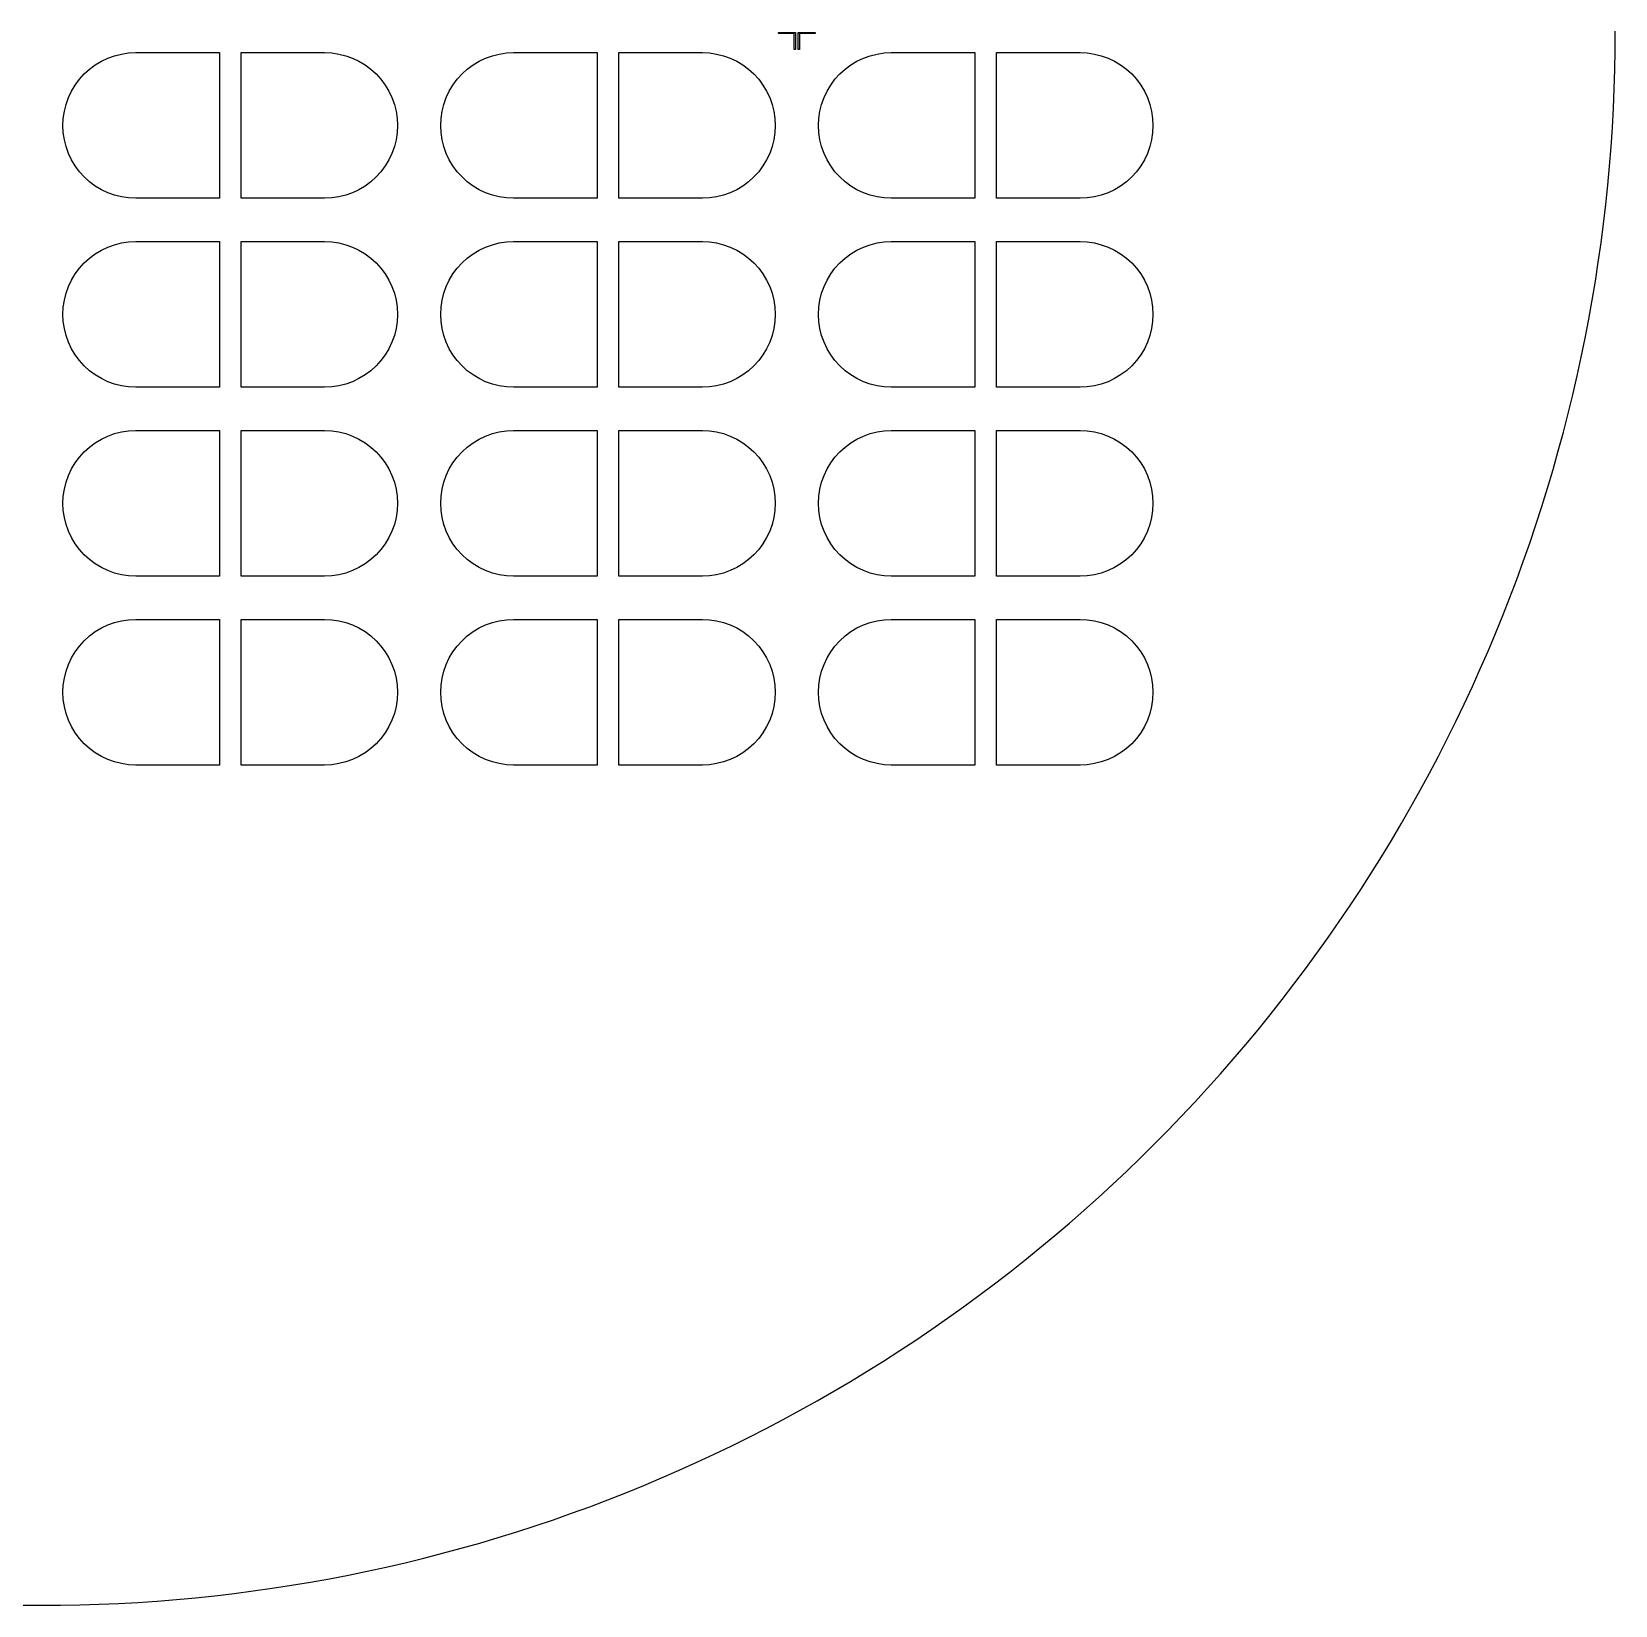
# Model space of a CAD drawing. Extents: x -21 to 129, y -39 to 111.
# Drawn here: x 53.5 to 129, y -39 to 36 of the extents above; entities that cross this region are included whole.
import ezdxf

# ---------------------------------------------------------------- set-up
doc = ezdxf.new("R2010")
doc.units = 0

msp = doc.modelspace()

# ---------------------------------------------------------------- linework, layer by layer
for p, q in [((89.125, 35.875), (89.125, 35.9375)), ((89.125, 35.9375), (89.9375, 35.9375)), ((89.875, 35.875), (89.125, 35.875)), ((89.875, 35.125), (89.875, 35.875)), ((89.9375, 35.9375), (89.9375, 35.125)), ((90.0625, 35.125), (90.0625, 35.9375)), ((90.0625, 35.9375), (90.875, 35.9375)), ((90.875, 35.875), (90.125, 35.875)), ((90.125, 35.875), (90.125, 35.125)), ((90.875, 35.9375), (90.875, 35.875)), ((128.994, 35.0796), (129, 36)), ((57.1721, 34.7059), (57.4927, 34.8206)), ((57.4927, 34.8206), (57.823, 34.9033)), ((57.823, 34.9033), (58.1599, 34.9533)), ((58.1599, 34.9533), (58.5, 34.97)), ((58.5, 34.97), (62.485, 34.97)), ((62.485, 34.97), (62.485, 28.03)), ((63.515, 28.03), (63.515, 34.97)), ((63.515, 34.97), (67.5, 34.97)), ((67.5, 34.97), (67.8401, 34.9533)), ((67.8401, 34.9533), (68.177, 34.9033)), ((68.177, 34.9033), (68.5073, 34.8206)), ((68.5073, 34.8206), (68.8279, 34.7059)), ((75.1721, 34.7059), (75.4927, 34.8206)), ((75.4927, 34.8206), (75.823, 34.9033)), ((75.823, 34.9033), (76.1599, 34.9533)), ((76.1599, 34.9533), (76.5, 34.97)), ((76.5, 34.97), (80.485, 34.97)), ((80.485, 34.97), (80.485, 28.03)), ((81.515, 28.03), (81.515, 34.97)), ((81.515, 34.97), (85.5, 34.97)), ((85.5, 34.97), (85.8401, 34.9533)), ((85.8401, 34.9533), (86.177, 34.9033)), ((86.177, 34.9033), (86.5073, 34.8206)), ((86.5073, 34.8206), (86.8279, 34.7059)), ((89.9375, 35.125), (89.875, 35.125)), ((90.125, 35.125), (90.0625, 35.125)), ((93.1721, 34.7059), (93.4927, 34.8206)), ((93.4927, 34.8206), (93.823, 34.9033)), ((93.823, 34.9033), (94.1599, 34.9533)), ((94.1599, 34.9533), (94.5, 34.97)), ((94.5, 34.97), (98.485, 34.97)), ((98.485, 34.97), (98.485, 28.03)), ((99.515, 28.03), (99.515, 34.97)), ((99.515, 34.97), (103.5, 34.97)), ((103.5, 34.97), (103.84, 34.9533)), ((103.84, 34.9533), (104.177, 34.9033)), ((104.177, 34.9033), (104.507, 34.8206)), ((104.507, 34.8206), (104.828, 34.7059)), ((128.977, 34.1594), (128.994, 35.0796)), ((56.0463, 33.9537), (56.2987, 34.1823)), ((56.2987, 34.1823), (56.5722, 34.3852)), ((56.5722, 34.3852), (56.8643, 34.5603)), ((56.8643, 34.5603), (57.1721, 34.7059)), ((68.8279, 34.7059), (69.1357, 34.5603)), ((69.1357, 34.5603), (69.4278, 34.3852)), ((69.4278, 34.3852), (69.7013, 34.1823)), ((69.7013, 34.1823), (69.9537, 33.9537)), ((74.0463, 33.9537), (74.2987, 34.1823)), ((74.2987, 34.1823), (74.5722, 34.3852)), ((74.5722, 34.3852), (74.8643, 34.5603)), ((74.8643, 34.5603), (75.1721, 34.7059)), ((86.8279, 34.7059), (87.1357, 34.5603)), ((87.1357, 34.5603), (87.4278, 34.3852)), ((87.4278, 34.3852), (87.7013, 34.1823)), ((87.7013, 34.1823), (87.9537, 33.9537)), ((92.0463, 33.9537), (92.2987, 34.1823)), ((92.2987, 34.1823), (92.5722, 34.3852)), ((92.5722, 34.3852), (92.8643, 34.5603)), ((92.8643, 34.5603), (93.1721, 34.7059)), ((104.828, 34.7059), (105.136, 34.5603)), ((105.136, 34.5603), (105.428, 34.3852)), ((105.428, 34.3852), (105.701, 34.1823)), ((105.701, 34.1823), (105.954, 33.9537)), ((128.949, 33.2395), (128.977, 34.1594)), ((55.4397, 33.1357), (55.6148, 33.4278)), ((55.6148, 33.4278), (55.8177, 33.7013)), ((55.8177, 33.7013), (56.0463, 33.9537)), ((69.9537, 33.9537), (70.1823, 33.7013)), ((70.1823, 33.7013), (70.3852, 33.4278)), ((70.3852, 33.4278), (70.5603, 33.1357)), ((73.4397, 33.1357), (73.6148, 33.4278)), ((73.6148, 33.4278), (73.8177, 33.7013)), ((73.8177, 33.7013), (74.0463, 33.9537)), ((87.9537, 33.9537), (88.1823, 33.7013)), ((88.1823, 33.7013), (88.3852, 33.4278)), ((88.3852, 33.4278), (88.5603, 33.1357)), ((91.4397, 33.1357), (91.6148, 33.4278)), ((91.6148, 33.4278), (91.8177, 33.7013)), ((91.8177, 33.7013), (92.0463, 33.9537)), ((105.954, 33.9537), (106.182, 33.7013)), ((106.182, 33.7013), (106.385, 33.4278)), ((106.385, 33.4278), (106.56, 33.1357)), ((128.91, 32.3199), (128.949, 33.2395)), ((55.0967, 32.177), (55.1794, 32.5073)), ((55.1794, 32.5073), (55.2941, 32.8279)), ((55.2941, 32.8279), (55.4397, 33.1357)), ((70.5603, 33.1357), (70.7059, 32.8279)), ((70.7059, 32.8279), (70.8206, 32.5073)), ((70.8206, 32.5073), (70.9033, 32.177)), ((73.0967, 32.177), (73.1794, 32.5073)), ((73.1794, 32.5073), (73.2941, 32.8279)), ((73.2941, 32.8279), (73.4397, 33.1357)), ((88.5603, 33.1357), (88.7059, 32.8279)), ((88.7059, 32.8279), (88.8206, 32.5073)), ((88.8206, 32.5073), (88.9033, 32.177)), ((91.0967, 32.177), (91.1794, 32.5073)), ((91.1794, 32.5073), (91.2941, 32.8279)), ((91.2941, 32.8279), (91.4397, 33.1357)), ((106.56, 33.1357), (106.706, 32.8279)), ((106.706, 32.8279), (106.821, 32.5073)), ((106.821, 32.5073), (106.903, 32.177)), ((55.03, 31.5), (55.0467, 31.8401)), ((55.0467, 31.8401), (55.0967, 32.177)), ((70.9033, 32.177), (70.9533, 31.8401)), ((70.9533, 31.8401), (70.97, 31.5)), ((73.03, 31.5), (73.0467, 31.8401)), ((73.0467, 31.8401), (73.0967, 32.177)), ((88.9033, 32.177), (88.9533, 31.8401)), ((88.9533, 31.8401), (88.97, 31.5)), ((91.03, 31.5), (91.0467, 31.8401)), ((91.0467, 31.8401), (91.0967, 32.177)), ((106.903, 32.177), (106.953, 31.8401)), ((106.953, 31.8401), (106.97, 31.5)), ((128.859, 31.4009), (128.91, 32.3199)), ((55.0467, 31.1599), (55.03, 31.5)), ((55.0967, 30.823), (55.0467, 31.1599)), ((70.9533, 31.1599), (70.9033, 30.823)), ((70.97, 31.5), (70.9533, 31.1599)), ((73.0467, 31.1599), (73.03, 31.5)), ((73.0967, 30.823), (73.0467, 31.1599)), ((88.9533, 31.1599), (88.9033, 30.823)), ((88.97, 31.5), (88.9533, 31.1599)), ((91.0467, 31.1599), (91.03, 31.5)), ((91.0967, 30.823), (91.0467, 31.1599)), ((106.953, 31.1599), (106.903, 30.823)), ((106.97, 31.5), (106.953, 31.1599)), ((128.797, 30.4827), (128.859, 31.4009)), ((55.1794, 30.4927), (55.0967, 30.823)), ((55.2941, 30.1721), (55.1794, 30.4927)), ((70.8206, 30.4927), (70.7059, 30.1721)), ((70.9033, 30.823), (70.8206, 30.4927)), ((73.1794, 30.4927), (73.0967, 30.823)), ((73.2941, 30.1721), (73.1794, 30.4927)), ((88.8206, 30.4927), (88.7059, 30.1721)), ((88.9033, 30.823), (88.8206, 30.4927)), ((91.1794, 30.4927), (91.0967, 30.823)), ((91.2941, 30.1721), (91.1794, 30.4927)), ((106.821, 30.4927), (106.706, 30.1721)), ((106.903, 30.823), (106.821, 30.4927)), ((128.723, 29.5652), (128.797, 30.4827)), ((55.4397, 29.8643), (55.2941, 30.1721)), ((55.6148, 29.5722), (55.4397, 29.8643)), ((55.8177, 29.2987), (55.6148, 29.5722)), ((70.3852, 29.5722), (70.1823, 29.2987)), ((70.5603, 29.8643), (70.3852, 29.5722)), ((70.7059, 30.1721), (70.5603, 29.8643)), ((73.4397, 29.8643), (73.2941, 30.1721)), ((73.6148, 29.5722), (73.4397, 29.8643)), ((73.8177, 29.2987), (73.6148, 29.5722)), ((88.3852, 29.5722), (88.1823, 29.2987)), ((88.5603, 29.8643), (88.3852, 29.5722)), ((88.7059, 30.1721), (88.5603, 29.8643)), ((91.4397, 29.8643), (91.2941, 30.1721)), ((91.6148, 29.5722), (91.4397, 29.8643)), ((91.8177, 29.2987), (91.6148, 29.5722)), ((106.385, 29.5722), (106.182, 29.2987)), ((106.56, 29.8643), (106.385, 29.5722)), ((106.706, 30.1721), (106.56, 29.8643)), ((128.639, 28.6487), (128.723, 29.5652)), ((56.0463, 29.0463), (55.8177, 29.2987)), ((56.2987, 28.8177), (56.0463, 29.0463)), ((56.5722, 28.6148), (56.2987, 28.8177)), ((69.7013, 28.8177), (69.4278, 28.6148)), ((69.9537, 29.0463), (69.7013, 28.8177)), ((70.1823, 29.2987), (69.9537, 29.0463)), ((74.0463, 29.0463), (73.8177, 29.2987)), ((74.2987, 28.8177), (74.0463, 29.0463)), ((74.5722, 28.6148), (74.2987, 28.8177)), ((87.7013, 28.8177), (87.4278, 28.6148)), ((87.9537, 29.0463), (87.7013, 28.8177)), ((88.1823, 29.2987), (87.9537, 29.0463)), ((92.0463, 29.0463), (91.8177, 29.2987)), ((92.2987, 28.8177), (92.0463, 29.0463)), ((92.5722, 28.6148), (92.2987, 28.8177)), ((105.701, 28.8177), (105.428, 28.6148)), ((105.954, 29.0463), (105.701, 28.8177)), ((106.182, 29.2987), (105.954, 29.0463)), ((56.8643, 28.4397), (56.5722, 28.6148)), ((57.1721, 28.2941), (56.8643, 28.4397)), ((57.4927, 28.1794), (57.1721, 28.2941)), ((57.823, 28.0967), (57.4927, 28.1794)), ((58.1599, 28.0467), (57.823, 28.0967)), ((58.5, 28.03), (58.1599, 28.0467)), ((62.485, 28.03), (58.5, 28.03)), ((67.5, 28.03), (63.515, 28.03)), ((67.8401, 28.0467), (67.5, 28.03)), ((68.177, 28.0967), (67.8401, 28.0467)), ((68.5073, 28.1794), (68.177, 28.0967)), ((68.8279, 28.2941), (68.5073, 28.1794)), ((69.1357, 28.4397), (68.8279, 28.2941)), ((69.4278, 28.6148), (69.1357, 28.4397)), ((74.8643, 28.4397), (74.5722, 28.6148)), ((75.1721, 28.2941), (74.8643, 28.4397)), ((75.4927, 28.1794), (75.1721, 28.2941)), ((75.823, 28.0967), (75.4927, 28.1794)), ((76.1599, 28.0467), (75.823, 28.0967)), ((76.5, 28.03), (76.1599, 28.0467)), ((80.485, 28.03), (76.5, 28.03)), ((85.5, 28.03), (81.515, 28.03)), ((85.8401, 28.0467), (85.5, 28.03)), ((86.177, 28.0967), (85.8401, 28.0467)), ((86.5073, 28.1794), (86.177, 28.0967)), ((86.8279, 28.2941), (86.5073, 28.1794)), ((87.1357, 28.4397), (86.8279, 28.2941)), ((87.4278, 28.6148), (87.1357, 28.4397)), ((92.8643, 28.4397), (92.5722, 28.6148)), ((93.1721, 28.2941), (92.8643, 28.4397)), ((93.4927, 28.1794), (93.1721, 28.2941)), ((93.823, 28.0967), (93.4927, 28.1794)), ((94.1599, 28.0467), (93.823, 28.0967)), ((94.5, 28.03), (94.1599, 28.0467)), ((98.485, 28.03), (94.5, 28.03)), ((103.5, 28.03), (99.515, 28.03)), ((103.84, 28.0467), (103.5, 28.03)), ((104.177, 28.0967), (103.84, 28.0467)), ((104.507, 28.1794), (104.177, 28.0967)), ((104.828, 28.2941), (104.507, 28.1794)), ((105.136, 28.4397), (104.828, 28.2941)), ((105.428, 28.6148), (105.136, 28.4397)), ((128.543, 27.7333), (128.639, 28.6487)), ((128.436, 26.8192), (128.543, 27.7333)), ((128.318, 25.9064), (128.436, 26.8192)), ((56.8643, 25.5603), (57.1721, 25.7059)), ((57.1721, 25.7059), (57.4927, 25.8206)), ((57.4927, 25.8206), (57.823, 25.9033)), ((57.823, 25.9033), (58.1599, 25.9533)), ((58.1599, 25.9533), (58.5, 25.97)), ((58.5, 25.97), (62.485, 25.97)), ((62.485, 25.97), (62.485, 19.03)), ((63.515, 19.03), (63.515, 25.97)), ((63.515, 25.97), (67.5, 25.97)), ((67.5, 25.97), (67.8401, 25.9533)), ((67.8401, 25.9533), (68.177, 25.9033)), ((68.177, 25.9033), (68.5073, 25.8206)), ((68.5073, 25.8206), (68.8279, 25.7059)), ((68.8279, 25.7059), (69.1357, 25.5603)), ((74.8643, 25.5603), (75.1721, 25.7059)), ((75.1721, 25.7059), (75.4927, 25.8206)), ((75.4927, 25.8206), (75.823, 25.9033)), ((75.823, 25.9033), (76.1599, 25.9533)), ((76.1599, 25.9533), (76.5, 25.97)), ((76.5, 25.97), (80.485, 25.97)), ((80.485, 25.97), (80.485, 19.03)), ((81.515, 19.03), (81.515, 25.97)), ((81.515, 25.97), (85.5, 25.97)), ((85.5, 25.97), (85.8401, 25.9533)), ((85.8401, 25.9533), (86.177, 25.9033)), ((86.177, 25.9033), (86.5073, 25.8206)), ((86.5073, 25.8206), (86.8279, 25.7059)), ((86.8279, 25.7059), (87.1357, 25.5603)), ((92.8643, 25.5603), (93.1721, 25.7059)), ((93.1721, 25.7059), (93.4927, 25.8206)), ((93.4927, 25.8206), (93.823, 25.9033)), ((93.823, 25.9033), (94.1599, 25.9533)), ((94.1599, 25.9533), (94.5, 25.97)), ((94.5, 25.97), (98.485, 25.97)), ((98.485, 25.97), (98.485, 19.03)), ((99.515, 19.03), (99.515, 25.97)), ((99.515, 25.97), (103.5, 25.97)), ((103.5, 25.97), (103.84, 25.9533)), ((103.84, 25.9533), (104.177, 25.9033)), ((104.177, 25.9033), (104.507, 25.8206)), ((104.507, 25.8206), (104.828, 25.7059)), ((104.828, 25.7059), (105.136, 25.5603)), ((128.188, 24.9952), (128.318, 25.9064)), ((55.8177, 24.7013), (56.0463, 24.9537)), ((56.0463, 24.9537), (56.2987, 25.1823)), ((56.2987, 25.1823), (56.5722, 25.3852)), ((56.5722, 25.3852), (56.8643, 25.5603)), ((69.1357, 25.5603), (69.4278, 25.3852)), ((69.4278, 25.3852), (69.7013, 25.1823)), ((69.7013, 25.1823), (69.9537, 24.9537)), ((69.9537, 24.9537), (70.1823, 24.7013)), ((73.8177, 24.7013), (74.0463, 24.9537)), ((74.0463, 24.9537), (74.2987, 25.1823)), ((74.2987, 25.1823), (74.5722, 25.3852)), ((74.5722, 25.3852), (74.8643, 25.5603)), ((87.1357, 25.5603), (87.4278, 25.3852)), ((87.4278, 25.3852), (87.7013, 25.1823)), ((87.7013, 25.1823), (87.9537, 24.9537)), ((87.9537, 24.9537), (88.1823, 24.7013)), ((91.8177, 24.7013), (92.0463, 24.9537)), ((92.0463, 24.9537), (92.2987, 25.1823)), ((92.2987, 25.1823), (92.5722, 25.3852)), ((92.5722, 25.3852), (92.8643, 25.5603)), ((105.136, 25.5603), (105.428, 25.3852)), ((105.428, 25.3852), (105.701, 25.1823)), ((105.701, 25.1823), (105.954, 24.9537)), ((105.954, 24.9537), (106.182, 24.7013)), ((128.048, 24.0856), (128.188, 24.9952)), ((55.4397, 24.1357), (55.6148, 24.4278)), ((55.6148, 24.4278), (55.8177, 24.7013)), ((70.1823, 24.7013), (70.3852, 24.4278)), ((70.3852, 24.4278), (70.5603, 24.1357)), ((73.4397, 24.1357), (73.6148, 24.4278)), ((73.6148, 24.4278), (73.8177, 24.7013)), ((88.1823, 24.7013), (88.3852, 24.4278)), ((88.3852, 24.4278), (88.5603, 24.1357)), ((91.4397, 24.1357), (91.6148, 24.4278)), ((91.6148, 24.4278), (91.8177, 24.7013)), ((106.182, 24.7013), (106.385, 24.4278)), ((106.385, 24.4278), (106.56, 24.1357)), ((55.0967, 23.177), (55.1794, 23.5073)), ((55.1794, 23.5073), (55.2941, 23.8279)), ((55.2941, 23.8279), (55.4397, 24.1357)), ((70.5603, 24.1357), (70.7059, 23.8279)), ((70.7059, 23.8279), (70.8206, 23.5073)), ((70.8206, 23.5073), (70.9033, 23.177)), ((73.0967, 23.177), (73.1794, 23.5073)), ((73.1794, 23.5073), (73.2941, 23.8279)), ((73.2941, 23.8279), (73.4397, 24.1357)), ((88.5603, 24.1357), (88.7059, 23.8279)), ((88.7059, 23.8279), (88.8206, 23.5073)), ((88.8206, 23.5073), (88.9033, 23.177)), ((91.0967, 23.177), (91.1794, 23.5073)), ((91.1794, 23.5073), (91.2941, 23.8279)), ((91.2941, 23.8279), (91.4397, 24.1357)), ((106.56, 24.1357), (106.706, 23.8279)), ((106.706, 23.8279), (106.821, 23.5073)), ((106.821, 23.5073), (106.903, 23.177)), ((127.896, 23.1779), (128.048, 24.0856)), ((55.03, 22.5), (55.0467, 22.8401)), ((55.0467, 22.8401), (55.0967, 23.177)), ((70.9033, 23.177), (70.9533, 22.8401)), ((70.9533, 22.8401), (70.97, 22.5)), ((73.03, 22.5), (73.0467, 22.8401)), ((73.0467, 22.8401), (73.0967, 23.177)), ((88.9033, 23.177), (88.9533, 22.8401)), ((88.9533, 22.8401), (88.97, 22.5)), ((91.03, 22.5), (91.0467, 22.8401)), ((91.0467, 22.8401), (91.0967, 23.177)), ((106.903, 23.177), (106.953, 22.8401)), ((106.953, 22.8401), (106.97, 22.5)), ((127.733, 22.272), (127.896, 23.1779)), ((55.0467, 22.1599), (55.03, 22.5)), ((55.0967, 21.823), (55.0467, 22.1599)), ((70.9533, 22.1599), (70.9033, 21.823)), ((70.97, 22.5), (70.9533, 22.1599)), ((73.0467, 22.1599), (73.03, 22.5)), ((73.0967, 21.823), (73.0467, 22.1599)), ((88.9533, 22.1599), (88.9033, 21.823)), ((88.97, 22.5), (88.9533, 22.1599)), ((91.0467, 22.1599), (91.03, 22.5)), ((91.0967, 21.823), (91.0467, 22.1599)), ((106.953, 22.1599), (106.903, 21.823)), ((106.97, 22.5), (106.953, 22.1599)), ((127.559, 21.3682), (127.733, 22.272)), ((55.1794, 21.4927), (55.0967, 21.823)), ((55.2941, 21.1721), (55.1794, 21.4927)), ((55.4397, 20.8643), (55.2941, 21.1721)), ((70.7059, 21.1721), (70.5603, 20.8643)), ((70.8206, 21.4927), (70.7059, 21.1721)), ((70.9033, 21.823), (70.8206, 21.4927)), ((73.1794, 21.4927), (73.0967, 21.823)), ((73.2941, 21.1721), (73.1794, 21.4927)), ((73.4397, 20.8643), (73.2941, 21.1721)), ((88.7059, 21.1721), (88.5603, 20.8643)), ((88.8206, 21.4927), (88.7059, 21.1721)), ((88.9033, 21.823), (88.8206, 21.4927)), ((91.1794, 21.4927), (91.0967, 21.823)), ((91.2941, 21.1721), (91.1794, 21.4927)), ((91.4397, 20.8643), (91.2941, 21.1721)), ((106.706, 21.1721), (106.56, 20.8643)), ((106.821, 21.4927), (106.706, 21.1721)), ((106.903, 21.823), (106.821, 21.4927)), ((127.374, 20.4666), (127.559, 21.3682)), ((55.6148, 20.5722), (55.4397, 20.8643)), ((55.8177, 20.2987), (55.6148, 20.5722)), ((70.3852, 20.5722), (70.1823, 20.2987)), ((70.5603, 20.8643), (70.3852, 20.5722)), ((73.6148, 20.5722), (73.4397, 20.8643)), ((73.8177, 20.2987), (73.6148, 20.5722)), ((88.3852, 20.5722), (88.1823, 20.2987)), ((88.5603, 20.8643), (88.3852, 20.5722)), ((91.6148, 20.5722), (91.4397, 20.8643)), ((91.8177, 20.2987), (91.6148, 20.5722)), ((106.385, 20.5722), (106.182, 20.2987)), ((106.56, 20.8643), (106.385, 20.5722)), ((127.178, 19.5674), (127.374, 20.4666)), ((56.0463, 20.0463), (55.8177, 20.2987)), ((56.2987, 19.8177), (56.0463, 20.0463)), ((56.5722, 19.6148), (56.2987, 19.8177)), ((69.7013, 19.8177), (69.4278, 19.6148)), ((69.9537, 20.0463), (69.7013, 19.8177)), ((70.1823, 20.2987), (69.9537, 20.0463)), ((74.0463, 20.0463), (73.8177, 20.2987)), ((74.2987, 19.8177), (74.0463, 20.0463)), ((74.5722, 19.6148), (74.2987, 19.8177)), ((87.7013, 19.8177), (87.4278, 19.6148)), ((87.9537, 20.0463), (87.7013, 19.8177)), ((88.1823, 20.2987), (87.9537, 20.0463)), ((92.0463, 20.0463), (91.8177, 20.2987)), ((92.2987, 19.8177), (92.0463, 20.0463)), ((92.5722, 19.6148), (92.2987, 19.8177)), ((105.701, 19.8177), (105.428, 19.6148)), ((105.954, 20.0463), (105.701, 19.8177)), ((106.182, 20.2987), (105.954, 20.0463)), ((56.8643, 19.4397), (56.5722, 19.6148)), ((57.1721, 19.2941), (56.8643, 19.4397)), ((57.4927, 19.1794), (57.1721, 19.2941)), ((57.823, 19.0967), (57.4927, 19.1794)), ((58.1599, 19.0467), (57.823, 19.0967)), ((58.5, 19.03), (58.1599, 19.0467)), ((62.485, 19.03), (58.5, 19.03)), ((67.5, 19.03), (63.515, 19.03)), ((67.8401, 19.0467), (67.5, 19.03)), ((68.177, 19.0967), (67.8401, 19.0467)), ((68.5073, 19.1794), (68.177, 19.0967)), ((68.8279, 19.2941), (68.5073, 19.1794)), ((69.1357, 19.4397), (68.8279, 19.2941)), ((69.4278, 19.6148), (69.1357, 19.4397)), ((74.8643, 19.4397), (74.5722, 19.6148)), ((75.1721, 19.2941), (74.8643, 19.4397)), ((75.4927, 19.1794), (75.1721, 19.2941)), ((75.823, 19.0967), (75.4927, 19.1794)), ((76.1599, 19.0467), (75.823, 19.0967)), ((76.5, 19.03), (76.1599, 19.0467)), ((80.485, 19.03), (76.5, 19.03)), ((85.5, 19.03), (81.515, 19.03)), ((85.8401, 19.0467), (85.5, 19.03)), ((86.177, 19.0967), (85.8401, 19.0467)), ((86.5073, 19.1794), (86.177, 19.0967)), ((86.8279, 19.2941), (86.5073, 19.1794)), ((87.1357, 19.4397), (86.8279, 19.2941)), ((87.4278, 19.6148), (87.1357, 19.4397)), ((92.8643, 19.4397), (92.5722, 19.6148)), ((93.1721, 19.2941), (92.8643, 19.4397)), ((93.4927, 19.1794), (93.1721, 19.2941)), ((93.823, 19.0967), (93.4927, 19.1794)), ((94.1599, 19.0467), (93.823, 19.0967)), ((94.5, 19.03), (94.1599, 19.0467)), ((98.485, 19.03), (94.5, 19.03)), ((103.5, 19.03), (99.515, 19.03)), ((103.84, 19.0467), (103.5, 19.03)), ((104.177, 19.0967), (103.84, 19.0467)), ((104.507, 19.1794), (104.177, 19.0967)), ((104.828, 19.2941), (104.507, 19.1794)), ((105.136, 19.4397), (104.828, 19.2941)), ((105.428, 19.6148), (105.136, 19.4397)), ((126.97, 18.6706), (127.178, 19.5674)), ((126.752, 17.7765), (126.97, 18.6706)), ((126.523, 16.8851), (126.752, 17.7765)), ((56.8643, 16.5603), (57.1721, 16.7059)), ((57.1721, 16.7059), (57.4927, 16.8206)), ((57.4927, 16.8206), (57.823, 16.9033)), ((57.823, 16.9033), (58.1599, 16.9533)), ((58.1599, 16.9533), (58.5, 16.97)), ((58.5, 16.97), (62.485, 16.97)), ((62.485, 16.97), (62.485, 10.03)), ((63.515, 10.03), (63.515, 16.97)), ((63.515, 16.97), (67.5, 16.97)), ((67.5, 16.97), (67.8401, 16.9533)), ((67.8401, 16.9533), (68.177, 16.9033)), ((68.177, 16.9033), (68.5073, 16.8206)), ((68.5073, 16.8206), (68.8279, 16.7059)), ((68.8279, 16.7059), (69.1357, 16.5603)), ((74.8643, 16.5603), (75.1721, 16.7059)), ((75.1721, 16.7059), (75.4927, 16.8206)), ((75.4927, 16.8206), (75.823, 16.9033)), ((75.823, 16.9033), (76.1599, 16.9533)), ((76.1599, 16.9533), (76.5, 16.97)), ((76.5, 16.97), (80.485, 16.97)), ((80.485, 16.97), (80.485, 10.03)), ((81.515, 10.03), (81.515, 16.97)), ((81.515, 16.97), (85.5, 16.97)), ((85.5, 16.97), (85.8401, 16.9533)), ((85.8401, 16.9533), (86.177, 16.9033)), ((86.177, 16.9033), (86.5073, 16.8206)), ((86.5073, 16.8206), (86.8279, 16.7059)), ((86.8279, 16.7059), (87.1357, 16.5603)), ((92.8643, 16.5603), (93.1721, 16.7059)), ((93.1721, 16.7059), (93.4927, 16.8206)), ((93.4927, 16.8206), (93.823, 16.9033)), ((93.823, 16.9033), (94.1599, 16.9533)), ((94.1599, 16.9533), (94.5, 16.97)), ((94.5, 16.97), (98.485, 16.97)), ((98.485, 16.97), (98.485, 10.03)), ((99.515, 10.03), (99.515, 16.97)), ((99.515, 16.97), (103.5, 16.97)), ((103.5, 16.97), (103.84, 16.9533)), ((103.84, 16.9533), (104.177, 16.9033)), ((104.177, 16.9033), (104.507, 16.8206)), ((104.507, 16.8206), (104.828, 16.7059)), ((104.828, 16.7059), (105.136, 16.5603)), ((126.283, 15.9965), (126.523, 16.8851)), ((55.8177, 15.7013), (56.0463, 15.9537)), ((56.0463, 15.9537), (56.2987, 16.1823)), ((56.2987, 16.1823), (56.5722, 16.3852)), ((56.5722, 16.3852), (56.8643, 16.5603)), ((69.1357, 16.5603), (69.4278, 16.3852)), ((69.4278, 16.3852), (69.7013, 16.1823)), ((69.7013, 16.1823), (69.9537, 15.9537)), ((69.9537, 15.9537), (70.1823, 15.7013)), ((73.8177, 15.7013), (74.0463, 15.9537)), ((74.0463, 15.9537), (74.2987, 16.1823)), ((74.2987, 16.1823), (74.5722, 16.3852)), ((74.5722, 16.3852), (74.8643, 16.5603)), ((87.1357, 16.5603), (87.4278, 16.3852)), ((87.4278, 16.3852), (87.7013, 16.1823)), ((87.7013, 16.1823), (87.9537, 15.9537)), ((87.9537, 15.9537), (88.1823, 15.7013)), ((91.8177, 15.7013), (92.0463, 15.9537)), ((92.0463, 15.9537), (92.2987, 16.1823)), ((92.2987, 16.1823), (92.5722, 16.3852)), ((92.5722, 16.3852), (92.8643, 16.5603)), ((105.136, 16.5603), (105.428, 16.3852)), ((105.428, 16.3852), (105.701, 16.1823)), ((105.701, 16.1823), (105.954, 15.9537)), ((105.954, 15.9537), (106.182, 15.7013)), ((126.032, 15.111), (126.283, 15.9965)), ((55.2941, 14.8279), (55.4397, 15.1357)), ((55.4397, 15.1357), (55.6148, 15.4278)), ((55.6148, 15.4278), (55.8177, 15.7013)), ((70.1823, 15.7013), (70.3852, 15.4278)), ((70.3852, 15.4278), (70.5603, 15.1357)), ((70.5603, 15.1357), (70.7059, 14.8279)), ((73.2941, 14.8279), (73.4397, 15.1357)), ((73.4397, 15.1357), (73.6148, 15.4278)), ((73.6148, 15.4278), (73.8177, 15.7013)), ((88.1823, 15.7013), (88.3852, 15.4278)), ((88.3852, 15.4278), (88.5603, 15.1357)), ((88.5603, 15.1357), (88.7059, 14.8279)), ((91.2941, 14.8279), (91.4397, 15.1357)), ((91.4397, 15.1357), (91.6148, 15.4278)), ((91.6148, 15.4278), (91.8177, 15.7013)), ((106.182, 15.7013), (106.385, 15.4278)), ((106.385, 15.4278), (106.56, 15.1357)), ((106.56, 15.1357), (106.706, 14.8279)), ((125.771, 14.2286), (126.032, 15.111)), ((55.0967, 14.177), (55.1794, 14.5073)), ((55.1794, 14.5073), (55.2941, 14.8279)), ((70.7059, 14.8279), (70.8206, 14.5073)), ((70.8206, 14.5073), (70.9033, 14.177)), ((73.0967, 14.177), (73.1794, 14.5073)), ((73.1794, 14.5073), (73.2941, 14.8279)), ((88.7059, 14.8279), (88.8206, 14.5073)), ((88.8206, 14.5073), (88.9033, 14.177)), ((91.0967, 14.177), (91.1794, 14.5073)), ((91.1794, 14.5073), (91.2941, 14.8279)), ((106.706, 14.8279), (106.821, 14.5073)), ((106.821, 14.5073), (106.903, 14.177)), ((55.03, 13.5), (55.0467, 13.8401)), ((55.0467, 13.8401), (55.0967, 14.177)), ((70.9033, 14.177), (70.9533, 13.8401)), ((70.9533, 13.8401), (70.97, 13.5)), ((73.03, 13.5), (73.0467, 13.8401)), ((73.0467, 13.8401), (73.0967, 14.177)), ((88.9033, 14.177), (88.9533, 13.8401)), ((88.9533, 13.8401), (88.97, 13.5)), ((91.03, 13.5), (91.0467, 13.8401)), ((91.0467, 13.8401), (91.0967, 14.177)), ((106.903, 14.177), (106.953, 13.8401)), ((106.953, 13.8401), (106.97, 13.5)), ((125.498, 13.3495), (125.771, 14.2286)), ((55.0467, 13.1599), (55.03, 13.5)), ((55.0967, 12.823), (55.0467, 13.1599)), ((70.9533, 13.1599), (70.9033, 12.823)), ((70.97, 13.5), (70.9533, 13.1599)), ((73.0467, 13.1599), (73.03, 13.5)), ((73.0967, 12.823), (73.0467, 13.1599)), ((88.9533, 13.1599), (88.9033, 12.823)), ((88.97, 13.5), (88.9533, 13.1599)), ((91.0467, 13.1599), (91.03, 13.5)), ((91.0967, 12.823), (91.0467, 13.1599)), ((106.953, 13.1599), (106.903, 12.823)), ((106.97, 13.5), (106.953, 13.1599)), ((125.215, 12.4739), (125.498, 13.3495)), ((55.1794, 12.4927), (55.0967, 12.823)), ((55.2941, 12.1721), (55.1794, 12.4927)), ((55.4397, 11.8643), (55.2941, 12.1721)), ((70.7059, 12.1721), (70.5603, 11.8643)), ((70.8206, 12.4927), (70.7059, 12.1721)), ((70.9033, 12.823), (70.8206, 12.4927)), ((73.1794, 12.4927), (73.0967, 12.823)), ((73.2941, 12.1721), (73.1794, 12.4927)), ((73.4397, 11.8643), (73.2941, 12.1721)), ((88.7059, 12.1721), (88.5603, 11.8643)), ((88.8206, 12.4927), (88.7059, 12.1721)), ((88.9033, 12.823), (88.8206, 12.4927)), ((91.1794, 12.4927), (91.0967, 12.823)), ((91.2941, 12.1721), (91.1794, 12.4927)), ((91.4397, 11.8643), (91.2941, 12.1721)), ((106.706, 12.1721), (106.56, 11.8643)), ((106.821, 12.4927), (106.706, 12.1721)), ((106.903, 12.823), (106.821, 12.4927)), ((124.921, 11.6017), (125.215, 12.4739)), ((55.6148, 11.5722), (55.4397, 11.8643)), ((55.8177, 11.2987), (55.6148, 11.5722)), ((70.3852, 11.5722), (70.1823, 11.2987)), ((70.5603, 11.8643), (70.3852, 11.5722)), ((73.6148, 11.5722), (73.4397, 11.8643)), ((73.8177, 11.2987), (73.6148, 11.5722)), ((88.3852, 11.5722), (88.1823, 11.2987)), ((88.5603, 11.8643), (88.3852, 11.5722)), ((91.6148, 11.5722), (91.4397, 11.8643)), ((91.8177, 11.2987), (91.6148, 11.5722)), ((106.385, 11.5722), (106.182, 11.2987)), ((106.56, 11.8643), (106.385, 11.5722)), ((124.616, 10.7332), (124.921, 11.6017)), ((56.0463, 11.0463), (55.8177, 11.2987)), ((56.2987, 10.8177), (56.0463, 11.0463)), ((56.5722, 10.6148), (56.2987, 10.8177)), ((56.8643, 10.4397), (56.5722, 10.6148)), ((69.4278, 10.6148), (69.1357, 10.4397)), ((69.7013, 10.8177), (69.4278, 10.6148)), ((69.9537, 11.0463), (69.7013, 10.8177)), ((70.1823, 11.2987), (69.9537, 11.0463)), ((74.0463, 11.0463), (73.8177, 11.2987)), ((74.2987, 10.8177), (74.0463, 11.0463)), ((74.5722, 10.6148), (74.2987, 10.8177)), ((74.8643, 10.4397), (74.5722, 10.6148)), ((87.4278, 10.6148), (87.1357, 10.4397)), ((87.7013, 10.8177), (87.4278, 10.6148)), ((87.9537, 11.0463), (87.7013, 10.8177)), ((88.1823, 11.2987), (87.9537, 11.0463)), ((92.0463, 11.0463), (91.8177, 11.2987)), ((92.2987, 10.8177), (92.0463, 11.0463)), ((92.5722, 10.6148), (92.2987, 10.8177)), ((92.8643, 10.4397), (92.5722, 10.6148)), ((105.428, 10.6148), (105.136, 10.4397)), ((105.701, 10.8177), (105.428, 10.6148)), ((105.954, 11.0463), (105.701, 10.8177)), ((106.182, 11.2987), (105.954, 11.0463)), ((124.3, 9.86859), (124.616, 10.7332)), ((57.1721, 10.2941), (56.8643, 10.4397)), ((57.4927, 10.1794), (57.1721, 10.2941)), ((57.823, 10.0967), (57.4927, 10.1794)), ((58.1599, 10.0467), (57.823, 10.0967)), ((58.5, 10.03), (58.1599, 10.0467)), ((62.485, 10.03), (58.5, 10.03)), ((67.5, 10.03), (63.515, 10.03)), ((67.8401, 10.0467), (67.5, 10.03)), ((68.177, 10.0967), (67.8401, 10.0467)), ((68.5073, 10.1794), (68.177, 10.0967)), ((68.8279, 10.2941), (68.5073, 10.1794)), ((69.1357, 10.4397), (68.8279, 10.2941)), ((75.1721, 10.2941), (74.8643, 10.4397)), ((75.4927, 10.1794), (75.1721, 10.2941)), ((75.823, 10.0967), (75.4927, 10.1794)), ((76.1599, 10.0467), (75.823, 10.0967)), ((76.5, 10.03), (76.1599, 10.0467)), ((80.485, 10.03), (76.5, 10.03)), ((85.5, 10.03), (81.515, 10.03)), ((85.8401, 10.0467), (85.5, 10.03)), ((86.177, 10.0967), (85.8401, 10.0467)), ((86.5073, 10.1794), (86.177, 10.0967)), ((86.8279, 10.2941), (86.5073, 10.1794)), ((87.1357, 10.4397), (86.8279, 10.2941)), ((93.1721, 10.2941), (92.8643, 10.4397)), ((93.4927, 10.1794), (93.1721, 10.2941)), ((93.823, 10.0967), (93.4927, 10.1794)), ((94.1599, 10.0467), (93.823, 10.0967)), ((94.5, 10.03), (94.1599, 10.0467)), ((98.485, 10.03), (94.5, 10.03)), ((103.5, 10.03), (99.515, 10.03)), ((103.84, 10.0467), (103.5, 10.03)), ((104.177, 10.0967), (103.84, 10.0467)), ((104.507, 10.1794), (104.177, 10.0967)), ((104.828, 10.2941), (104.507, 10.1794)), ((105.136, 10.4397), (104.828, 10.2941)), ((123.974, 9.00786), (124.3, 9.86859)), ((123.638, 8.1512), (123.974, 9.00786)), ((56.5722, 7.38519), (56.8643, 7.56026)), ((56.8643, 7.56026), (57.1721, 7.70586)), ((57.1721, 7.70586), (57.4927, 7.82057)), ((57.4927, 7.82057), (57.823, 7.90332)), ((57.823, 7.90332), (58.1599, 7.95328)), ((58.1599, 7.95328), (58.5, 7.96999)), ((58.5, 7.96999), (62.485, 7.96999)), ((62.485, 7.96999), (62.485, 1.03001)), ((63.515, 1.03001), (63.515, 7.96999)), ((63.515, 7.96999), (67.5, 7.96999)), ((67.5, 7.96999), (67.8401, 7.95328)), ((67.8401, 7.95328), (68.177, 7.90332)), ((68.177, 7.90332), (68.5073, 7.82057)), ((68.5073, 7.82057), (68.8279, 7.70586)), ((68.8279, 7.70586), (69.1357, 7.56026)), ((69.1357, 7.56026), (69.4278, 7.38519)), ((74.5722, 7.38519), (74.8643, 7.56026)), ((74.8643, 7.56026), (75.1721, 7.70586)), ((75.1721, 7.70586), (75.4927, 7.82057)), ((75.4927, 7.82057), (75.823, 7.90332)), ((75.823, 7.90332), (76.1599, 7.95328)), ((76.1599, 7.95328), (76.5, 7.96999)), ((76.5, 7.96999), (80.485, 7.96999)), ((80.485, 7.96999), (80.485, 1.03001)), ((81.515, 1.03001), (81.515, 7.96999)), ((81.515, 7.96999), (85.5, 7.96999)), ((85.5, 7.96999), (85.8401, 7.95328)), ((85.8401, 7.95328), (86.177, 7.90332)), ((86.177, 7.90332), (86.5073, 7.82057)), ((86.5073, 7.82057), (86.8279, 7.70586)), ((86.8279, 7.70586), (87.1357, 7.56026)), ((87.1357, 7.56026), (87.4278, 7.38519)), ((92.5722, 7.38519), (92.8643, 7.56026)), ((92.8643, 7.56026), (93.1721, 7.70586)), ((93.1721, 7.70586), (93.4927, 7.82057)), ((93.4927, 7.82057), (93.823, 7.90332)), ((93.823, 7.90332), (94.1599, 7.95328)), ((94.1599, 7.95328), (94.5, 7.96999)), ((94.5, 7.96999), (98.485, 7.96999)), ((98.485, 7.96999), (98.485, 1.03001)), ((99.515, 1.03001), (99.515, 7.96999)), ((99.515, 7.96999), (103.5, 7.96999)), ((103.5, 7.96999), (103.84, 7.95328)), ((103.84, 7.95328), (104.177, 7.90332)), ((104.177, 7.90332), (104.507, 7.82057)), ((104.507, 7.82057), (104.828, 7.70586)), ((104.828, 7.70586), (105.136, 7.56026)), ((105.136, 7.56026), (105.428, 7.38519)), ((123.291, 7.29874), (123.638, 8.1512)), ((55.8177, 6.70134), (56.0463, 6.95366)), ((56.0463, 6.95366), (56.2987, 7.18234)), ((56.2987, 7.18234), (56.5722, 7.38519)), ((69.4278, 7.38519), (69.7013, 7.18234)), ((69.7013, 7.18234), (69.9537, 6.95366)), ((69.9537, 6.95366), (70.1823, 6.70134)), ((73.8177, 6.70134), (74.0463, 6.95366)), ((74.0463, 6.95366), (74.2987, 7.18234)), ((74.2987, 7.18234), (74.5722, 7.38519)), ((87.4278, 7.38519), (87.7013, 7.18234)), ((87.7013, 7.18234), (87.9537, 6.95366)), ((87.9537, 6.95366), (88.1823, 6.70134)), ((91.8177, 6.70134), (92.0463, 6.95366)), ((92.0463, 6.95366), (92.2987, 7.18234)), ((92.2987, 7.18234), (92.5722, 7.38519)), ((105.428, 7.38519), (105.701, 7.18234)), ((105.701, 7.18234), (105.954, 6.95366)), ((105.954, 6.95366), (106.182, 6.70134)), ((122.934, 6.45059), (123.291, 7.29874)), ((55.2941, 5.82791), (55.4397, 6.13574)), ((55.4397, 6.13574), (55.6148, 6.42783)), ((55.6148, 6.42783), (55.8177, 6.70134)), ((70.1823, 6.70134), (70.3852, 6.42783)), ((70.3852, 6.42783), (70.5603, 6.13574)), ((70.5603, 6.13574), (70.7059, 5.82791)), ((73.2941, 5.82791), (73.4397, 6.13574)), ((73.4397, 6.13574), (73.6148, 6.42783)), ((73.6148, 6.42783), (73.8177, 6.70134)), ((88.1823, 6.70134), (88.3852, 6.42783)), ((88.3852, 6.42783), (88.5603, 6.13574)), ((88.5603, 6.13574), (88.7059, 5.82791)), ((91.2941, 5.82791), (91.4397, 6.13574)), ((91.4397, 6.13574), (91.6148, 6.42783)), ((91.6148, 6.42783), (91.8177, 6.70134)), ((106.182, 6.70134), (106.385, 6.42783)), ((106.385, 6.42783), (106.56, 6.13574)), ((106.56, 6.13574), (106.706, 5.82791)), ((122.566, 5.60689), (122.934, 6.45059)), ((55.0967, 5.17696), (55.1794, 5.50728)), ((55.1794, 5.50728), (55.2941, 5.82791)), ((70.7059, 5.82791), (70.8206, 5.50728)), ((70.8206, 5.50728), (70.9033, 5.17696)), ((73.0967, 5.17696), (73.1794, 5.50728)), ((73.1794, 5.50728), (73.2941, 5.82791)), ((88.7059, 5.82791), (88.8206, 5.50728)), ((88.8206, 5.50728), (88.9033, 5.17696)), ((91.0967, 5.17696), (91.1794, 5.50728)), ((91.1794, 5.50728), (91.2941, 5.82791)), ((106.706, 5.82791), (106.821, 5.50728)), ((106.821, 5.50728), (106.903, 5.17696)), ((122.188, 4.76778), (122.566, 5.60689)), ((55.03, 4.5), (55.0467, 4.84012)), ((55.0467, 4.84012), (55.0967, 5.17696)), ((70.9033, 5.17696), (70.9533, 4.84012)), ((70.9533, 4.84012), (70.97, 4.5)), ((73.03, 4.5), (73.0467, 4.84012)), ((73.0467, 4.84012), (73.0967, 5.17696)), ((88.9033, 5.17696), (88.9533, 4.84012)), ((88.9533, 4.84012), (88.97, 4.5)), ((91.03, 4.5), (91.0467, 4.84012)), ((91.0467, 4.84012), (91.0967, 5.17696)), ((106.903, 5.17696), (106.953, 4.84012)), ((106.953, 4.84012), (106.97, 4.5)), ((121.799, 3.93336), (122.188, 4.76778)), ((55.0467, 4.15988), (55.03, 4.5)), ((55.0967, 3.82304), (55.0467, 4.15988)), ((55.1794, 3.49272), (55.0967, 3.82304)), ((70.9033, 3.82304), (70.8206, 3.49272)), ((70.9533, 4.15988), (70.9033, 3.82304)), ((70.97, 4.5), (70.9533, 4.15988)), ((73.0467, 4.15988), (73.03, 4.5)), ((73.0967, 3.82304), (73.0467, 4.15988)), ((73.1794, 3.49272), (73.0967, 3.82304)), ((88.9033, 3.82304), (88.8206, 3.49272)), ((88.9533, 4.15988), (88.9033, 3.82304)), ((88.97, 4.5), (88.9533, 4.15988)), ((91.0467, 4.15988), (91.03, 4.5)), ((91.0967, 3.82304), (91.0467, 4.15988)), ((91.1794, 3.49272), (91.0967, 3.82304)), ((106.903, 3.82304), (106.821, 3.49272)), ((106.953, 4.15988), (106.903, 3.82304)), ((106.97, 4.5), (106.953, 4.15988)), ((121.401, 3.10378), (121.799, 3.93336)), ((55.2941, 3.17209), (55.1794, 3.49272)), ((55.4397, 2.86426), (55.2941, 3.17209)), ((70.7059, 3.17209), (70.5603, 2.86426)), ((70.8206, 3.49272), (70.7059, 3.17209)), ((73.2941, 3.17209), (73.1794, 3.49272)), ((73.4397, 2.86426), (73.2941, 3.17209)), ((88.7059, 3.17209), (88.5603, 2.86426)), ((88.8206, 3.49272), (88.7059, 3.17209)), ((91.2941, 3.17209), (91.1794, 3.49272)), ((91.4397, 2.86426), (91.2941, 3.17209)), ((106.706, 3.17209), (106.56, 2.86426)), ((106.821, 3.49272), (106.706, 3.17209)), ((120.992, 2.27914), (121.401, 3.10378)), ((55.6148, 2.57217), (55.4397, 2.86426)), ((55.8177, 2.29866), (55.6148, 2.57217)), ((56.0463, 2.04634), (55.8177, 2.29866)), ((70.1823, 2.29866), (69.9537, 2.04634)), ((70.3852, 2.57217), (70.1823, 2.29866)), ((70.5603, 2.86426), (70.3852, 2.57217)), ((73.6148, 2.57217), (73.4397, 2.86426)), ((73.8177, 2.29866), (73.6148, 2.57217)), ((74.0463, 2.04634), (73.8177, 2.29866)), ((88.1823, 2.29866), (87.9537, 2.04634)), ((88.3852, 2.57217), (88.1823, 2.29866)), ((88.5603, 2.86426), (88.3852, 2.57217)), ((91.6148, 2.57217), (91.4397, 2.86426)), ((91.8177, 2.29866), (91.6148, 2.57217)), ((92.0463, 2.04634), (91.8177, 2.29866)), ((106.182, 2.29866), (105.954, 2.04634)), ((106.385, 2.57217), (106.182, 2.29866)), ((106.56, 2.86426), (106.385, 2.57217)), ((120.573, 1.45959), (120.992, 2.27914)), ((56.2987, 1.81766), (56.0463, 2.04634)), ((56.5722, 1.61481), (56.2987, 1.81766)), ((56.8643, 1.43974), (56.5722, 1.61481)), ((69.4278, 1.61481), (69.1357, 1.43974)), ((69.7013, 1.81766), (69.4278, 1.61481)), ((69.9537, 2.04634), (69.7013, 1.81766)), ((74.2987, 1.81766), (74.0463, 2.04634)), ((74.5722, 1.61481), (74.2987, 1.81766)), ((74.8643, 1.43974), (74.5722, 1.61481)), ((87.4278, 1.61481), (87.1357, 1.43974)), ((87.7013, 1.81766), (87.4278, 1.61481)), ((87.9537, 2.04634), (87.7013, 1.81766)), ((92.2987, 1.81766), (92.0463, 2.04634)), ((92.5722, 1.61481), (92.2987, 1.81766)), ((92.8643, 1.43974), (92.5722, 1.61481)), ((105.428, 1.61481), (105.136, 1.43974)), ((105.701, 1.81766), (105.428, 1.61481)), ((105.954, 2.04634), (105.701, 1.81766)), ((57.1721, 1.29414), (56.8643, 1.43974)), ((57.4927, 1.17943), (57.1721, 1.29414)), ((57.823, 1.09668), (57.4927, 1.17943)), ((58.1599, 1.04672), (57.823, 1.09668)), ((58.5, 1.03001), (58.1599, 1.04672)), ((62.485, 1.03001), (58.5, 1.03001)), ((67.5, 1.03001), (63.515, 1.03001)), ((67.8401, 1.04672), (67.5, 1.03001)), ((68.177, 1.09668), (67.8401, 1.04672)), ((68.5073, 1.17943), (68.177, 1.09668)), ((68.8279, 1.29414), (68.5073, 1.17943)), ((69.1357, 1.43974), (68.8279, 1.29414)), ((75.1721, 1.29414), (74.8643, 1.43974)), ((75.4927, 1.17943), (75.1721, 1.29414)), ((75.823, 1.09668), (75.4927, 1.17943)), ((76.1599, 1.04672), (75.823, 1.09668)), ((76.5, 1.03001), (76.1599, 1.04672)), ((80.485, 1.03001), (76.5, 1.03001)), ((85.5, 1.03001), (81.515, 1.03001)), ((85.8401, 1.04672), (85.5, 1.03001)), ((86.177, 1.09668), (85.8401, 1.04672)), ((86.5073, 1.17943), (86.177, 1.09668)), ((86.8279, 1.29414), (86.5073, 1.17943)), ((87.1357, 1.43974), (86.8279, 1.29414)), ((93.1721, 1.29414), (92.8643, 1.43974)), ((93.4927, 1.17943), (93.1721, 1.29414)), ((93.823, 1.09668), (93.4927, 1.17943)), ((94.1599, 1.04672), (93.823, 1.09668)), ((94.5, 1.03001), (94.1599, 1.04672)), ((98.485, 1.03001), (94.5, 1.03001)), ((103.5, 1.03001), (99.515, 1.03001)), ((103.84, 1.04672), (103.5, 1.03001)), ((104.177, 1.09668), (103.84, 1.04672)), ((104.507, 1.17943), (104.177, 1.09668)), ((104.828, 1.29414), (104.507, 1.17943)), ((105.136, 1.43974), (104.828, 1.29414)), ((120.144, 0.64523), (120.573, 1.45959)), ((119.705, -0.16377), (120.144, 0.64523)), ((119.257, -0.96736), (119.705, -0.16377)), ((118.798, -1.76537), (119.257, -0.96736)), ((118.33, -2.55769), (118.798, -1.76537)), ((117.852, -3.34422), (118.33, -2.55769)), ((117.364, -4.12482), (117.852, -3.34422)), ((116.867, -4.89937), (117.364, -4.12482)), ((116.36, -5.66776), (116.867, -4.89937)), ((115.844, -6.42987), (116.36, -5.66776)), ((115.319, -7.18561), (115.844, -6.42987)), ((114.784, -7.93483), (115.319, -7.18561)), ((114.241, -8.67744), (114.784, -7.93483)), ((113.688, -9.41331), (114.241, -8.67744)), ((113.126, -10.1424), (113.688, -9.41331)), ((112.555, -10.8645), (113.126, -10.1424)), ((111.976, -11.5795), (112.555, -10.8645)), ((111.388, -12.2874), (111.976, -11.5795)), ((110.791, -12.988), (111.388, -12.2874)), ((110.185, -13.6812), (110.791, -12.988)), ((109.571, -14.3669), (110.185, -13.6812)), ((108.319, -15.7155), (108.949, -15.0451)), ((108.949, -15.0451), (109.571, -14.3669)), ((107.68, -16.3782), (108.319, -15.7155)), ((107.033, -17.033), (107.68, -16.3782)), ((106.378, -17.6798), (107.033, -17.033)), ((105.716, -18.3185), (106.378, -17.6798)), ((105.045, -18.9491), (105.716, -18.3185)), ((103.681, -20.1852), (104.367, -19.5713)), ((104.367, -19.5713), (105.045, -18.9491)), ((102.988, -20.7906), (103.681, -20.1852)), ((102.287, -21.3875), (102.988, -20.7906)), ((101.579, -21.9758), (102.287, -21.3875)), ((100.142, -23.126), (100.864, -22.5553)), ((100.864, -22.5553), (101.579, -21.9758)), ((99.4133, -23.6878), (100.142, -23.126)), ((98.6774, -24.2406), (99.4133, -23.6878)), ((97.1856, -25.3188), (97.9348, -24.7843)), ((97.9348, -24.7843), (98.6774, -24.2406)), ((96.4299, -25.8442), (97.1856, -25.3188)), ((94.8994, -26.8669), (95.6678, -26.3602)), ((95.6678, -26.3602), (96.4299, -25.8442)), ((94.1248, -27.364), (94.8994, -26.8669)), ((92.5577, -28.3296), (93.3442, -27.8516)), ((93.3442, -27.8516), (94.1248, -27.364)), ((91.7654, -28.798), (92.5577, -28.3296)), ((90.1638, -29.7052), (90.9674, -29.2565)), ((90.9674, -29.2565), (91.7654, -28.798)), ((88.5404, -30.573), (89.3548, -30.1441)), ((89.3548, -30.1441), (90.1638, -29.7052)), ((87.7208, -30.9918), (88.5404, -30.573)), ((86.0666, -31.7992), (86.8962, -31.4006)), ((86.8962, -31.4006), (87.7208, -30.9918)), ((84.3931, -32.5657), (85.2322, -32.1876)), ((85.2322, -32.1876), (86.0666, -31.7992)), ((82.7012, -33.291), (83.5494, -32.9335)), ((83.5494, -32.9335), (84.3931, -32.5657)), ((80.9921, -33.9745), (81.8488, -33.638)), ((81.8488, -33.638), (82.7012, -33.291)), ((78.3983, -34.9205), (79.2667, -34.6158)), ((79.2667, -34.6158), (80.1314, -34.3004)), ((80.1314, -34.3004), (80.9921, -33.9745)), ((76.6504, -35.4979), (77.5261, -35.2146)), ((77.5261, -35.2146), (78.3983, -34.9205)), ((74.0034, -36.2832), (74.889, -36.0323)), ((74.889, -36.0323), (75.7713, -35.7705)), ((75.7713, -35.7705), (76.6504, -35.4979)), ((70.4326, -37.1777), (71.3293, -36.9705)), ((71.3293, -36.9705), (72.2235, -36.7523)), ((72.2235, -36.7523), (73.1149, -36.5232)), ((73.1149, -36.5232), (74.0034, -36.2832)), ((67.728, -37.7329), (68.6318, -37.5589)), ((68.6318, -37.5589), (69.5333, -37.3738)), ((69.5333, -37.3738), (70.4326, -37.1777)), ((62.2667, -38.543), (63.1808, -38.436)), ((63.1808, -38.436), (64.0936, -38.3177)), ((64.0936, -38.3177), (65.0048, -38.1882)), ((65.0048, -38.1882), (65.9144, -38.0476)), ((65.9144, -38.0476), (66.8221, -37.8958)), ((66.8221, -37.8958), (67.728, -37.7329)), ((53.0796, -38.9943), (54, -39)), ((54, -39), (54.9204, -38.9943)), ((54.9204, -38.9943), (55.8406, -38.9774)), ((55.8406, -38.9774), (56.7605, -38.9492)), ((56.7605, -38.9492), (57.6801, -38.9097)), ((57.6801, -38.9097), (58.599, -38.8589)), ((58.599, -38.8589), (59.5173, -38.7968)), ((59.5173, -38.7968), (60.4348, -38.7234)), ((60.4348, -38.7234), (61.3513, -38.6388)), ((61.3513, -38.6388), (62.2667, -38.543))]:
    msp.add_line(p, q)

doc.saveas('drawing.dxf')
